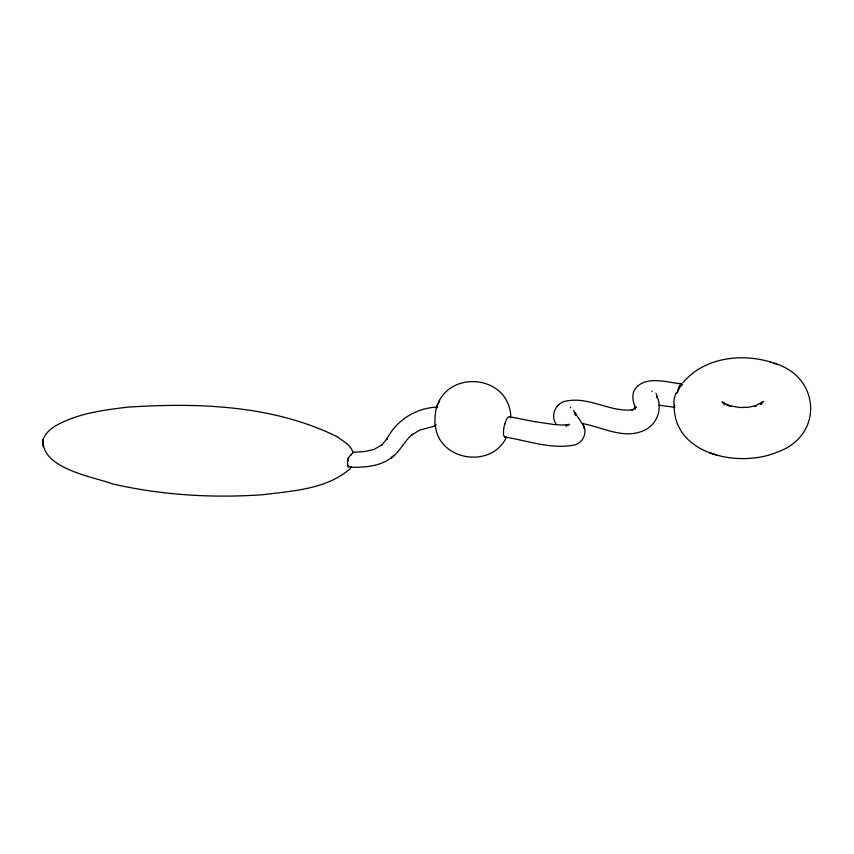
<?xml version="1.0" encoding="UTF-8"?>
<svg xmlns="http://www.w3.org/2000/svg" width="854" height="854" viewBox="0 0 854 854"><rect width="100%" height="100%" fill="white"/><g stroke="black" fill="none" stroke-linecap="round" stroke-linejoin="round"><path stroke-width="1.28" d="M351.026 454.947C347.567 456.548 345.219 468.686 351.026 466.807M656.907 397.612L656.63 394.986M674.244 404.679C672.717 455.054 739.884 468.163 777.065 452.161C823.704 436.245 820.865 376.486 774.066 363.206M352.926 452.983C351.891 445.5 342.24 440.589 336.551 436.394M435.967 424.47L435.433 425.922L419.773 430.074L411.585 435.049L412.546 434.259C404.764 440.557 400.772 450.314 392.893 456.527M504.543 424.812L504.821 423.819M761.117 404.22L761.832 402.341L760.754 404.465L763.604 401.412L754.648 406.184L756.505 405.554L748.531 407.241L740.044 407.529L729.209 405.682L731.013 406.301L726.765 404.86L728.889 405.586L721.908 401.626L724.651 404.647L723.509 402.533M676.816 393.427L677.297 392.306M510.852 417.062C509.197 373.049 444.176 368.864 435.7 410.87C435.081 415.738 434.643 420.702 435.113 425.591M439.586 400.462C439.34 404.049 435.017 406.184 437.291 407.732M681.364 383.745C666.889 382.709 646.382 374.927 635.323 388.634C631.095 394.601 633.134 402.117 635.493 408.297L635.301 406.536L635.312 409.023L635.846 406.728L634.746 408.895L635.76 407.411L631.992 410.069L632.931 409.76C610.695 412.557 589.644 396.683 567.056 400.921C556.178 401.935 549.666 415.375 556.264 424.31M506.038 438.166C489.972 469.241 438.977 460.071 435.412 425.943M566.842 425.335L565.946 425.922L569.095 424.406L562.22 425.068L554.086 424.513L534.785 421.705L511.727 417.158M682.965 382.709C704.977 356.225 745.403 352.424 776.19 363.932M566.448 425.623L567.526 424.94M350.492 468.366C326.868 489.427 292.57 490.911 262.637 494.744C212.443 498.213 161.598 495.224 112.504 483.876C93.684 476.927 41.206 468.59 43.223 440.173L42.924 443.856M557.011 406.333L558.9 404.497M567.173 425.057L566.234 425.73M392.189 457.093C380.671 466.391 365.053 467.48 350.834 467.234M566.554 425.548L568.006 424.716M568.198 424.587L567.387 424.897L568.871 424.47M566.64 425.399L567.398 424.982M681.951 385.207L679.741 387.385L677.361 392.189A12.137 2.797 -80.4 0 1 682.325 384.61M436.832 407.038C415.674 408.233 396.192 420.285 386.734 439.34L387.438 438.305L381.311 445.446L382.154 444.753L373.988 449.45L365.138 451.478L353.599 452.289M658.744 405.202L674.831 407.273M582.364 423.584C602.369 426.979 623.281 439.639 643.542 430.672C656.822 425.217 663.131 408.703 656.737 395.797L656.907 397.142M504.821 437.056C527.751 440.621 551.481 449.738 574.785 444.934C582.097 442.991 586.954 434.419 584.104 427.267M709.087 452.503L716.058 454.872M769.219 361.562L771.013 362.181M336.668 436.458C272.533 405.031 197.989 402.565 127.897 407.144C102.651 410.166 76.23 413.496 54.005 426.765C48.497 430.715 41.344 436.906 43.191 444.475M570.344 407.219L570.75 407.774M573.707 410.39L575.66 415.546M655.957 393.246L656.278 393.94M43.202 446.727L42.785 444.656M583.378 425.281L574.945 412.621L575.607 414.734M651.954 390.972L652.104 391.58M348.058 467.063A22.482 1.196 -87.8 0 1 348.026 465.131M348.026 460.936A22.482 1.196 -87.8 0 1 348.058 458.107M505.92 436.81A10.472 3.042 -77.6 0 1 504.351 425.57A10.472 3.042 -77.6 0 1 510.457 417.852M353.001 452.556A7.366 0.63 -43.8 0 1 350.684 455.171M351.186 466.658A7.366 4.516 69.3 0 1 351.005 466.764M674.617 405.703A12.041 5.764 -67.3 0 1 676.133 392.957M42.924 440.771L42.7 442.724L43.437 438.742L42.924 440.771M393.769 455.801L391.345 457.787L393.769 455.801M576.012 414.542L575.084 413.176L576.012 414.542M584.68 428.879L582.823 423.744L584.68 428.879"/></g></svg>
